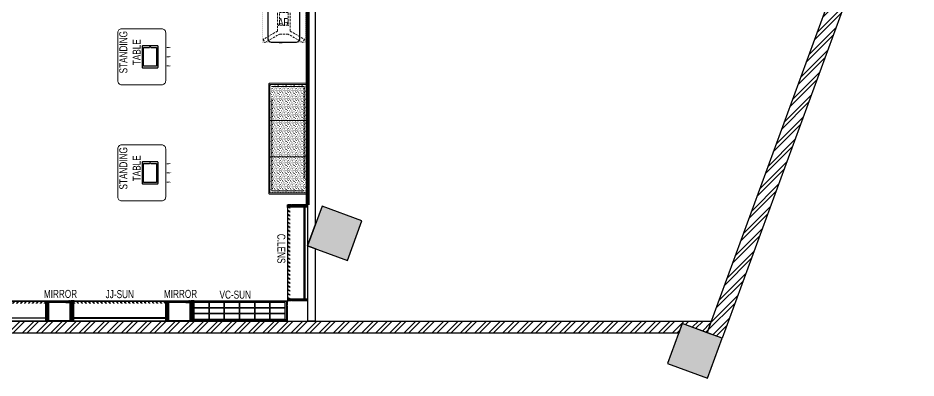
# Model space of a CAD drawing. Header units: feet. Extents: x 9311775 to 9337845, y -7066298 to -7052894.
# Drawn here: x 9326623 to 9337845, y -7066298 to -7061801 of the extents above; entities that cross this region are included whole.
import ezdxf

# ---------------------------------------------------------------- set-up
doc = ezdxf.new("R2010")
doc.units = ezdxf.units.FT
doc.header["$LTSCALE"] = 33
doc.header["$MEASUREMENT"] = 0
for name, pattern in [('ACAD_ISO03W100', [30, 12, -18]), ('DOT', [0.25, 0, -0.25]), ('HIDDEN2', [4.7625, 3.175, -1.5875])]:
    doc.linetypes.add(name, pattern=pattern)
doc.layers.add('A-WALL', color=1, linetype='Continuous')
doc.layers.add('column', color=10, linetype='Continuous')
for name, color, linetype, lineweight in [('A-WALL HATCH', 251, 'Continuous', 0), ('column hatch', 5, 'Continuous', 0), ('LENS-HATCH', 251, 'Continuous', 5), ('LENS-PARTITION', 21, 'Continuous', 25), ('LENS-TEXT', 31, 'Continuous', 5), ('LENS_DIMENSION', 193, 'Continuous', 0), ('LENS_TEXT', 31, 'Continuous', 5), ('LK-FF&E FLOOR', 1, 'Continuous', 9), ('LK-FF&E WALL', 1, 'Continuous', 9), ('LK-FLUTTED FINISH', 20, 'Continuous', 30), ('LN-ELEVATION-1', 81, 'Continuous', 25), ('LN-ELEVATION-2', 103, 'Continuous', 20), ('LN-ELEVATION-3', 125, 'Continuous', 18), ('LN-ELEVATION-4', 145, 'Continuous', 13), ('LN-ELEVATION-5', 167, 'Continuous', 5), ('LN-HATCH', 251, 'Continuous', 0), ('PLANO-TXT', 252, 'Continuous', 5)]:
    doc.layers.add(name, color=color, linetype=linetype, lineweight=lineweight)
doc.styles.add('LK TXT', font='GILC____.TTF', dxfattribs={"height": 100})
pattern_1 = [(45, (-4195598.22, 5465599.98), (-88.2999593, 88.2999593), []), (45, (-4195539.35, 5465599.98), (-88.2999593, 88.2999593), [])]
pattern_2 = [(45, (7858054.0837, 3504049.203), (-4.4901280605, 4.4901280605), [])]

# ---------------------------------------------------------------- blocks, each defined once
blk = doc.blocks.new('A$Cca189d2b')
at = {"layer": 'A-WALL HATCH'}
h = blk.add_hatch(dxfattribs=at)
h.set_pattern_fill('ANSI32', color=256, scale=333)
h.set_pattern_definition(pattern_1)
h.paths.add_polyline_path([(183, 498), (261, 712), (48, 712), (-5, 566)])
h.paths.add_polyline_path([(514, 1399), (301, 1399), (48, 712), (261, 712)])
h.paths.add_polyline_path([(1788, 4871), (1600, 4940), (301, 1399), (514, 1399)])
h.paths.add_polyline_path([(2606, 7101), (2414, 7157), (1930, 5840), (2144, 5840)])
h.paths.add_polyline_path([(2144, 5840), (1930, 5840), (1783, 5438), (1970, 5369)])
h.paths.add_polyline_path([(-5753, 10981), (-5753, 11225), (-9022, 8971), (-8609, 8971)])
h.paths.add_polyline_path([(-12434, 8786), (-12434, 8961), (-17534, 8961), (-17534, 8786)])
h.paths.add_polyline_path([(-2638, 10653), (-2748, 10481), (-1821, 9881), (-2889, 6971), (-2698, 6901), (-1990, 8230), (2344, 6968), (2414, 7157), (-2081, 8465), (-1544, 9951)])
h.paths.add_polyline_path([(-3756, 11133), (-3648, 11301), (-4681, 11964), (-5753, 11225), (-5753, 10981), (-4683, 11734)])
h = blk.add_hatch(dxfattribs=at)
h.set_pattern_fill('ANSI32', color=256, scale=333)
h.set_pattern_definition(pattern_1)
h.paths.add_polyline_path([(-17534, 712), (48, 712), (-5, 566), (-315, 680), (-358, 562), (-17534, 562)])
at = {"layer": 'column hatch'}
h = blk.add_hatch(color=251, dxfattribs=at)
h.dxf.hatch_style = 1
h.paths.add_polyline_path([(-17534, 3761), (-17534, 4291), (-18064, 4291), (-18064, 3761)])
h.paths.add_polyline_path([(-17534, 182), (-17534, 712), (-18064, 712), (-18064, 182)])
h.paths.add_polyline_path([(-11904, 3761), (-11904, 4291), (-12434, 4291), (-12434, 3761)])
h.paths.add_polyline_path([(-11904, 8611), (-11904, 8961), (-12434, 8961), (-12434, 8611)])
h.paths.add_polyline_path([(-8609, 8441), (-8609, 8971), (-9139, 8971), (-9139, 8961), (-9139, 8441)])
h.paths.add_polyline_path([(-2711, 6341), (-2529, 6839), (-3026, 7021), (-3209, 6524)])
h.paths.add_polyline_path([(-4500, 1466), (-4318, 1964), (-4815, 2146), (-4998, 1649)])
h.paths.add_polyline_path([(-188, 69), (-5, 566), (-315, 680), (-498, 183)])
h.paths.add_polyline_path([(183, 498), (-5, 566), (-188, 69), (0, 0)])
h.paths.add_polyline_path([(1600, 4940), (1783, 5438), (1473, 5551), (1290, 5054)])
h.paths.add_polyline_path([(1788, 4871), (1970, 5369), (1783, 5438), (1600, 4940)])
at = {"layer": 'A-WALL'}
for points in [[(1788, 4871), (183, 498), (-5, 566), (1600, 4940)], [(-17534, 712), (48, 712), (-5, 566), (-315, 680), (-358, 562), (-17534, 562)]]:
    blk.add_lwpolyline(points, close=True, dxfattribs=at)
at = {"layer": 'column'}
for points in [[(-4500, 1466), (-4318, 1964), (-4815, 2146), (-4998, 1649)], [(0, 0), (183, 498), (-315, 680), (-498, 183)]]:
    blk.add_lwpolyline(points, close=True, dxfattribs=at)
blk = doc.blocks.new('JJ SH 1200')
at = {"layer": 'LN-HATCH', "ltscale": 0.5}
h = blk.add_hatch(dxfattribs=at)
h.set_pattern_fill('ANSI31', color=256, scale=2)
h.set_pattern_definition([(45, (4097187.331, 1708800.267), (-4.4901280605, 4.4901280605), [])])
h.paths.add_polyline_path([(792, 220), (792, 30), (786, 30), (786, 20), (792, 20), (792, -24), (767, -24), (767, 220)])
h.paths.add_polyline_path([(-383, 180), (767, 180), (767, 186), (-383, 186)])
h.paths.add_polyline_path([(757, -24), (757, -30), (792, -30), (792, -24)])
h.paths.add_polyline_path([(-408, 220), (-408, 30), (-402, 30), (-402, 20), (-408, 20), (-408, -24), (-383, -24), (-383, 220)])
h.paths.add_polyline_path([(-373, -24), (-373, -30), (-408, -30), (-408, -24)])
at = {"layer": 'LN-ELEVATION-1', "ltscale": 0.5}
for points in [[(-408, 220), (-408, 30), (-402, 30), (-402, 20), (-408, 20), (-408, -24), (-383, -24), (-383, 220)], [(-383, 180), (767, 180), (767, 186), (-383, 186)], [(792, 220), (792, 30), (786, 30), (786, 20), (792, 20), (792, -24), (767, -24), (767, 220)], [(-373, -24), (-373, -30), (-408, -30), (-408, -24)], [(757, -24), (757, -30), (792, -30), (792, -24)]]:
    blk.add_lwpolyline(points, close=True, dxfattribs=at)
at = {"layer": 'LN-ELEVATION-3', "ltscale": 0.5}
for p, q in [((767, 220), (-383, 220)), ((757, -24), (-373, -24)), ((-373, -30), (757, -30))]:
    blk.add_line(p, q, dxfattribs=at)
at = {"layer": 'LN-ELEVATION-4', "linetype": 'ACAD_ISO03W100', "ltscale": 0.05}
blk.add_lwpolyline([(767, 0), (-383, 0), (-383, -12), (767, -12)], close=True, dxfattribs=at)
blk = doc.blocks.new('MIRROR')
at = {"layer": 'LN-HATCH', "ltscale": 0.5}
h = blk.add_hatch(dxfattribs=at)
h.set_pattern_fill('ANSI31', color=256, scale=2)
h.set_pattern_definition([(45, (4060433.7416, 1708720.787), (-4.4901280605, 4.4901280605), [])])
h.paths.add_polyline_path([(213, 101), (231, 101), (231, -128), (213, -128)])
h.paths.add_polyline_path([(231, 95), (495, 95), (495, 101), (231, 101)])
h.paths.add_polyline_path([(513, 101), (495, 101), (495, -128), (513, -128)])
at = {"layer": 'Defpoints'}
blk.add_lwpolyline([(513, 101), (213, 101), (213, -149), (513, -149)], close=True, dxfattribs=at)
at = {"layer": 'LN-ELEVATION-1'}
for points in [[(213, 101), (231, 101), (231, -128), (213, -128)], [(231, 95), (495, 95), (495, 101), (231, 101)], [(513, 101), (495, 101), (495, -128), (513, -128)], [(260, -142), (260, -128), (215, -128), (215, -149), (224, -149), (224, -147), (216, -147), (216, -142)], [(443, -142), (443, -128), (488, -128), (488, -149), (479, -149), (479, -147), (486, -147), (486, -142)], [(505, -149), (505, -147), (509, -147), (509, -129), (488, -129), (488, -128), (511, -128), (511, -149)]]:
    blk.add_lwpolyline(points, close=True, dxfattribs=at)
at = {"layer": 'LN-ELEVATION-2', "color": 4, "lineweight": 0}
blk.add_lwpolyline([(216, -142), (486, -142), (486, -147), (216, -147)], close=True, dxfattribs=at)
at = {"layer": 'LN-ELEVATION-2'}
blk.add_lwpolyline([(260, -142), (443, -142), (443, -128), (260, -128)], close=True, dxfattribs=at)
at = {"layer": 'LN-ELEVATION-4', "ltscale": 0.5}
blk.add_line((479, -149), (224, -149), dxfattribs=at)
blk = doc.blocks.new('CLENS 1200')
at = {"layer": 'LN-HATCH', "ltscale": 0.5}
h = blk.add_hatch(dxfattribs=at)
h.set_pattern_fill('ANSI31', color=256, scale=2)
h.set_pattern_definition([(45, (4092853.4493, 1690921.992), (-4.4901280605, 4.4901280605), [])])
h.paths.add_polyline_path([(0, 250), (0, 60), (6, 60), (6, 50), (0, 50), (0, 6), (25, 6), (25, 250)])
h.paths.add_polyline_path([(1175, 210), (25, 210), (25, 216), (1175, 216)])
h.paths.add_polyline_path([(35, 6), (35, 0), (0, 0), (0, 6)])
h.paths.add_polyline_path([(1200, 250), (1200, 60), (1194, 60), (1194, 50), (1200, 50), (1200, 6), (1175, 6), (1175, 250)])
h.paths.add_polyline_path([(1165, 6), (1165, 0), (1200, 0), (1200, 6)])
at = {"layer": 'LN-ELEVATION-1', "ltscale": 0.5}
for points in [[(0, 250), (0, 60), (6, 60), (6, 50), (0, 50), (0, 6), (25, 6), (25, 250)], [(1200, 250), (1200, 60), (1194, 60), (1194, 50), (1200, 50), (1200, 6), (1175, 6), (1175, 250)], [(1175, 210), (25, 210), (25, 216), (1175, 216)], [(35, 6), (35, 0), (0, 0), (0, 6)], [(1165, 6), (1165, 0), (1200, 0), (1200, 6)]]:
    blk.add_lwpolyline(points, close=True, dxfattribs=at)
at = {"layer": 'LN-ELEVATION-3', "ltscale": 0.5}
for p, q in [((25, 250), (1175, 250)), ((35, 6), (1165, 6)), ((1165, 0), (35, 0))]:
    blk.add_line(p, q, dxfattribs=at)
at = {"layer": 'LN-ELEVATION-4', "linetype": 'ACAD_ISO03W100', "ltscale": 0.05}
blk.add_lwpolyline([(25, 30), (1175, 30), (1175, 18), (25, 18)], close=True, dxfattribs=at)
blk = doc.blocks.new('VC HD 1200')
at = {"layer": 'LN-HATCH', "ltscale": 0.5}
h = blk.add_hatch(dxfattribs=at)
h.set_pattern_fill('ANSI31', color=256, scale=2)
h.set_pattern_definition([(45, (3760859.753, 1795248.936), (-4.490128061, 4.490128061), [])])
h.paths.add_polyline_path([(-1200, 250), (-1200, 60), (-1194, 60), (-1194, 50), (-1200, 50), (-1200, 6), (-1182, 6), (-1182, 250)])
h = blk.add_hatch(dxfattribs=at)
h.set_pattern_fill('ANSI31', color=256, scale=2)
h.set_pattern_definition(pattern_2)
h.paths.add_polyline_path([(0, 250), (0, 60), (-6, 60), (-6, 50), (0, 50), (0, 6), (-18, 6), (-18, 250)])
h = blk.add_hatch(dxfattribs=at)
h.set_pattern_fill('ANSI31', color=256, scale=2)
h.set_pattern_definition([(45, (7858047.0837, 3504049.203), (-4.4901280605, 4.4901280605), [])])
h.paths.add_polyline_path([(-1165, 6), (-1165, 0), (-1200, 0), (-1200, 6)])
h = blk.add_hatch(dxfattribs=at)
h.set_pattern_fill('ANSI31', color=256, scale=2)
h.set_pattern_definition(pattern_2)
h.paths.add_polyline_path([(-28, 6), (-28, 0), (0, 0), (0, 6)])
at = {"layer": 'LN-ELEVATION-1', "ltscale": 0.5}
for points in [[(-1200, 250), (-1200, 60), (-1194, 60), (-1194, 50), (-1200, 50), (-1200, 6), (-1182, 6), (-1182, 250)], [(-18, 238), (-1182, 238), (-1182, 244), (-18, 244)], [(0, 250), (0, 60), (-6, 60), (-6, 50), (0, 50), (0, 6), (-18, 6), (-18, 250)], [(-1165, 6), (-1165, 0), (-1200, 0), (-1200, 6)], [(-35, 6), (-35, 0), (0, 0), (0, 6)]]:
    blk.add_lwpolyline(points, close=True, dxfattribs=at)
at = {"layer": 'LN-ELEVATION-3', "ltscale": 0.5}
for p, q in [((-1182, 250), (-18, 250)), ((-1165, 6), (-35, 6)), ((-35, 0), (-1165, 0))]:
    blk.add_line(p, q, dxfattribs=at)
for points in [[(-1165, 226), (-35, 226), (-35, 18), (-1165, 18)], [(-1165, 226), (-983, 226), (-983, 162), (-1165, 162)], [(-975, 226), (-794, 226), (-794, 162), (-975, 162)], [(-786, 226), (-604, 226), (-604, 162), (-786, 162)], [(-596, 226), (-414, 226), (-414, 162), (-596, 162)], [(-406, 226), (-225, 226), (-225, 162), (-406, 162)], [(-217, 226), (-35, 226), (-35, 162), (-217, 162)], [(-1165, 90), (-983, 90), (-983, 154), (-1165, 154)], [(-975, 154), (-794, 154), (-794, 90), (-975, 90)], [(-786, 154), (-604, 154), (-604, 90), (-786, 90)], [(-596, 154), (-414, 154), (-414, 90), (-596, 90)], [(-406, 154), (-225, 154), (-225, 90), (-406, 90)], [(-217, 154), (-35, 154), (-35, 90), (-217, 90)], [(-1165, 82), (-983, 82), (-983, 18), (-1165, 18)], [(-975, 82), (-794, 82), (-794, 18), (-975, 18)], [(-786, 82), (-604, 82), (-604, 18), (-786, 18)], [(-596, 82), (-414, 82), (-414, 18), (-596, 18)], [(-406, 82), (-225, 82), (-225, 18), (-406, 18)], [(-217, 82), (-35, 82), (-35, 18), (-217, 18)]]:
    blk.add_lwpolyline(points, close=True, dxfattribs=at)
blk = doc.blocks.new('3 seater Bench 1385')
at = {"layer": 'LENS-HATCH', "lineweight": 0}
h = blk.add_hatch(dxfattribs=at)
h.set_pattern_fill('STIP1', color=177, scale=100, angle=270, pattern_type=2)
h.set_pattern_definition([(270, (6617025.25, -170439.11), (100, -2e-13), [0, -100]), (270, (6617009.25, -170451.11), (100, -2e-13), [0, -100]), (270, (6616985.25, -170446.11), (100, -2e-13), [0, -100]), (270, (6616962.25, -170481.11), (100, -2e-13), [0, -100]), (270, (6616998.25, -170478.11), (100, -2e-13), [0, -100]), (270, (6617022.25, -170505.11), (100, -2e-13), [0, -100]), (270, (6617029.25, -170470.11), (100, -2e-13), [0, -100]), (270, (6616988.25, -170512.11), (100, -2e-13), [0, -100]), (270, (6616956.25, -170507.11), (100, -2e-13), [0, -100]), (270, (6616941.25, -170433.11), (100, -2e-13), [0, -100]), (270, (6616961.25, -170451.11), (100, -2e-13), [0, -100]), (270, (6616942.25, -170465.11), (100, -2e-13), [0, -100]), (270, (6617006.25, -170526.11), (100, -2e-13), [0, -100]), (270, (6616981.25, -170494.11), (100, -2e-13), [0, -100]), (270, (6617014.25, -170486.11), (100, -2e-13), [0, -100]), (270, (6617005.25, -170503.11), (100, -2e-13), [0, -100]), (270, (6616978.25, -170467.11), (100, -2e-13), [0, -100]), (270, (6617032.25, -170495.11), (100, -2e-13), [0, -100]), (270, (6616973.25, -170526.11), (100, -2e-13), [0, -100]), (270, (6616943.25, -170523.11), (100, -2e-13), [0, -100])])
h.paths.add_polyline_path([(677, 228), (226, 228), (226, -228), (677, -228)])
h.paths.add_polyline_path([(-226, 228), (226, 228), (226, -228), (-226, -228)])
h.paths.add_polyline_path([(-678, 228), (-226, 228), (-226, -228), (-678, -228)])
at = {"layer": 'LN-ELEVATION-2', "ltscale": 0.5}
for points in [[(-678, 228), (-226, 228), (-226, -228), (-678, -228)], [(-226, 228), (226, 228), (226, -228), (-226, -228)], [(677, 228), (226, 228), (226, -228), (677, -228)]]:
    blk.add_lwpolyline(points, close=True, dxfattribs=at)
at = {"layer": 'LN-ELEVATION-5', "ltscale": 0.5}
blk.add_lwpolyline([(682, 242), (-683, 242, 0.414214), (-693, 232), (-693, -232, 0.414214), (-683, -242), (682, -242, 0.414214), (692, -232), (692, 232, 0.414214)], format="xyb", close=True, dxfattribs=at)
blk.add_lwpolyline([(677, 228), (-678, 228), (-678, -228), (677, -228)], close=True, dxfattribs=at)
at = {"layer": 'LN-ELEVATION-5', "linetype": 'HIDDEN2', "ltscale": 11}
blk.add_lwpolyline([(-653, 202), (653, 202), (653, -202), (-653, -202)], close=True, dxfattribs=at)
blk = doc.blocks.new('Standing Table 700X600')
at = {"layer": 'LN-ELEVATION-1', "linetype": 'ByBlock', "lineweight": -2}
for p, q in [((-115, -32), (-115, -12)), ((0, -32), (0, -12)), ((115, -32), (115, -12))]:
    blk.add_line(p, q, dxfattribs=at)
at = {"layer": 'LN-ELEVATION-1'}
for points in [[(-127, 94), (127, 94, 0.414214), (137, 104), (137, 286, 0.414214), (127, 296), (-127, 296, 0.414214), (-137, 286), (-137, 104, 0.414214)], [(117, 186), (117, 114), (-118, 114), (-118, 278), (117, 278), (117, 205, 0.327538), (119, 203, -0.733799), (119, 188, 0.327538)]]:
    blk.add_lwpolyline(points, format="xyb", close=True, dxfattribs=at)
at = {"layer": 'LN-ELEVATION-1', "linetype": 'ByBlock', "lineweight": -2}
for points in [[(-108, -32), (-121, -32), (-115, -72)], [(7, -32), (-7, -32), (0, -72)], [(121, -32), (108, -32), (115, -72)]]:
    blk.add_solid(points, dxfattribs=at)
at = {"layer": 'LN-ELEVATION-2'}
blk.add_lwpolyline([(-300, 0), (300, 0, 0.414214), (350, 50), (350, 550, 0.414214), (300, 600), (-300, 600, 0.414214), (-350, 550), (-350, 50, 0.414214)], format="xyb", close=True, dxfattribs=at)
at = {"layer": 'LENS-TEXT', "color": 7, "linetype": 'Continuous', "ltscale": 3, "insert": (57, 446), "char_height": 100, "width": 783.96, "attachment_point": 5, "style": 'LK TXT'}
blk.add_mtext('STANDING TABLE', dxfattribs=at)
blk = doc.blocks.new('AR')
at = {"layer": 'LN-ELEVATION-2', "linetype": 'DOT', "lineweight": 25}
blk.add_lwpolyline([(0, 13), (530, 13), (530, 593), (0, 593)], close=True, dxfattribs=at)
at = {"layer": 'LN-ELEVATION-2', "lineweight": 25}
blk.add_lwpolyline([(465, 68), (465, 538, 0.414214), (415, 588), (115, 588, 0.414214), (65, 538), (65, 68, 0.414214), (115, 18), (415, 18, 0.414214)], format="xyb", close=True, dxfattribs=at)
at = {"layer": 'LN-ELEVATION-4', "linetype": 'HIDDEN2', "ltscale": 0.25}
for points in [[(186, 449), (6, 554), (28, 593), (211, 487)], [(344, 449), (524, 554), (502, 593), (319, 487)], [(211, 487), (319, 487)], [(186, 144), (186, 449)], [(344, 449), (344, 144)], [(186, 144), (6, 39), (28, 0), (211, 107)], [(344, 144), (524, 39), (502, 0), (319, 107)], [(319, 107), (211, 107)]]:
    blk.add_lwpolyline(points, dxfattribs=at)
blk.add_lwpolyline([(211, 374), (319, 374), (319, 219), (211, 219)], close=True, dxfattribs=at)

msp = doc.modelspace()

# ---------------------------------------------------------------- linework, layer by layer
at = {"layer": 'LENS-PARTITION'}
for points in [[(9330341, -7064377), (9330341, -7060837), (9330241, -7060837), (9330241, -7064649)], [(9330341, -7064686), (9330241, -7064649), (9330241, -7065585), (9330341, -7065585)]]:
    msp.add_lwpolyline(points, close=True, dxfattribs=at)
at = {"layer": 'LK-FLUTTED FINISH', "linetype": 'ACAD_ISO03W100', "ltscale": 0.05, "const_width": 50}
msp.add_lwpolyline([(9330241, -7057537), (9330241, -7064135)], dxfattribs=at)

# ---------------------------------------------------------------- block references
at = {"layer": 'LENS_DIMENSION'}
msp.add_blockref('A$Cca189d2b', (9335239, -7066298), dxfattribs=at)
at = {"layer": 'LK-FF&E FLOOR'}
for name, p, rotation in [('AR', (9330210, -7061516), 179.9999999999999), ('Standing Table 700X600', (9328469, -7062286), 90), ('3 seater Bench 1385', (9329999, -7063309), 270), ('Standing Table 700X600', (9328469, -7063736), 90)]:
    msp.add_blockref(name, p, dxfattribs=dict(at, rotation=rotation))
at = {"layer": 'LK-FF&E WALL'}
for name, p, rotation in [('CLENS 1200', (9329991, -7064135), 270), ('JJ SH 1200', (9328083, -7065365), 180)]:
    msp.add_blockref(name, p, dxfattribs=dict(at, rotation=rotation))
at = {"layer": 'LK-FF&E WALL', "xscale": -1, "rotation": 180}
for name, p in [('JJ SH 1200', (9326199, -7065365)), ('MIRROR', (9326778, -7065484)), ('MIRROR', (9328278, -7065484)), ('VC HD 1200', (9329991, -7065335))]:
    msp.add_blockref(name, p, dxfattribs=at)

# ---------------------------------------------------------------- texts
at = {"layer": 'LENS-TEXT', "color": 0, "linetype": 'Continuous', "ltscale": 3, "insert": (9329943, -7061853), "char_height": 100, "attachment_point": 5, "style": 'LK TXT'}
msp.add_mtext_dynamic_manual_height_columns('AR', width=237.44, gutter_width=12.5, heights=[0], dxfattribs=at)
at = {"layer": 'LENS_TEXT', "linetype": 'Continuous', "ltscale": 3, "char_height": 100, "width": 324.47, "attachment_point": 5, "style": 'LK TXT'}
for insert in [(9327154, -7065248, -23744), (9328654, -7065248, -23744)]:
    msp.add_mtext('{\\C7;MIRROR}', dxfattribs=dict(at, insert=insert))
at = {"layer": 'PLANO-TXT', "linetype": 'Continuous', "ltscale": 3, "insert": (9329913, -7064682, -23744), "char_height": 100, "width": 149.55, "attachment_point": 5, "rotation": 270, "style": 'LK TXT'}
msp.add_mtext('C.LENS', dxfattribs=at)
at = {"layer": 'PLANO-TXT', "linetype": 'Continuous', "ltscale": 3, "char_height": 100, "width": 149.55, "attachment_point": 5, "style": 'LK TXT'}
for s, insert in [('JJ-SUN', (9327895, -7065251, -23744)), ('VC-SUN', (9329338, -7065257, -23744))]:
    msp.add_mtext(s, dxfattribs=dict(at, insert=insert))

doc.saveas('drawing.dxf')
